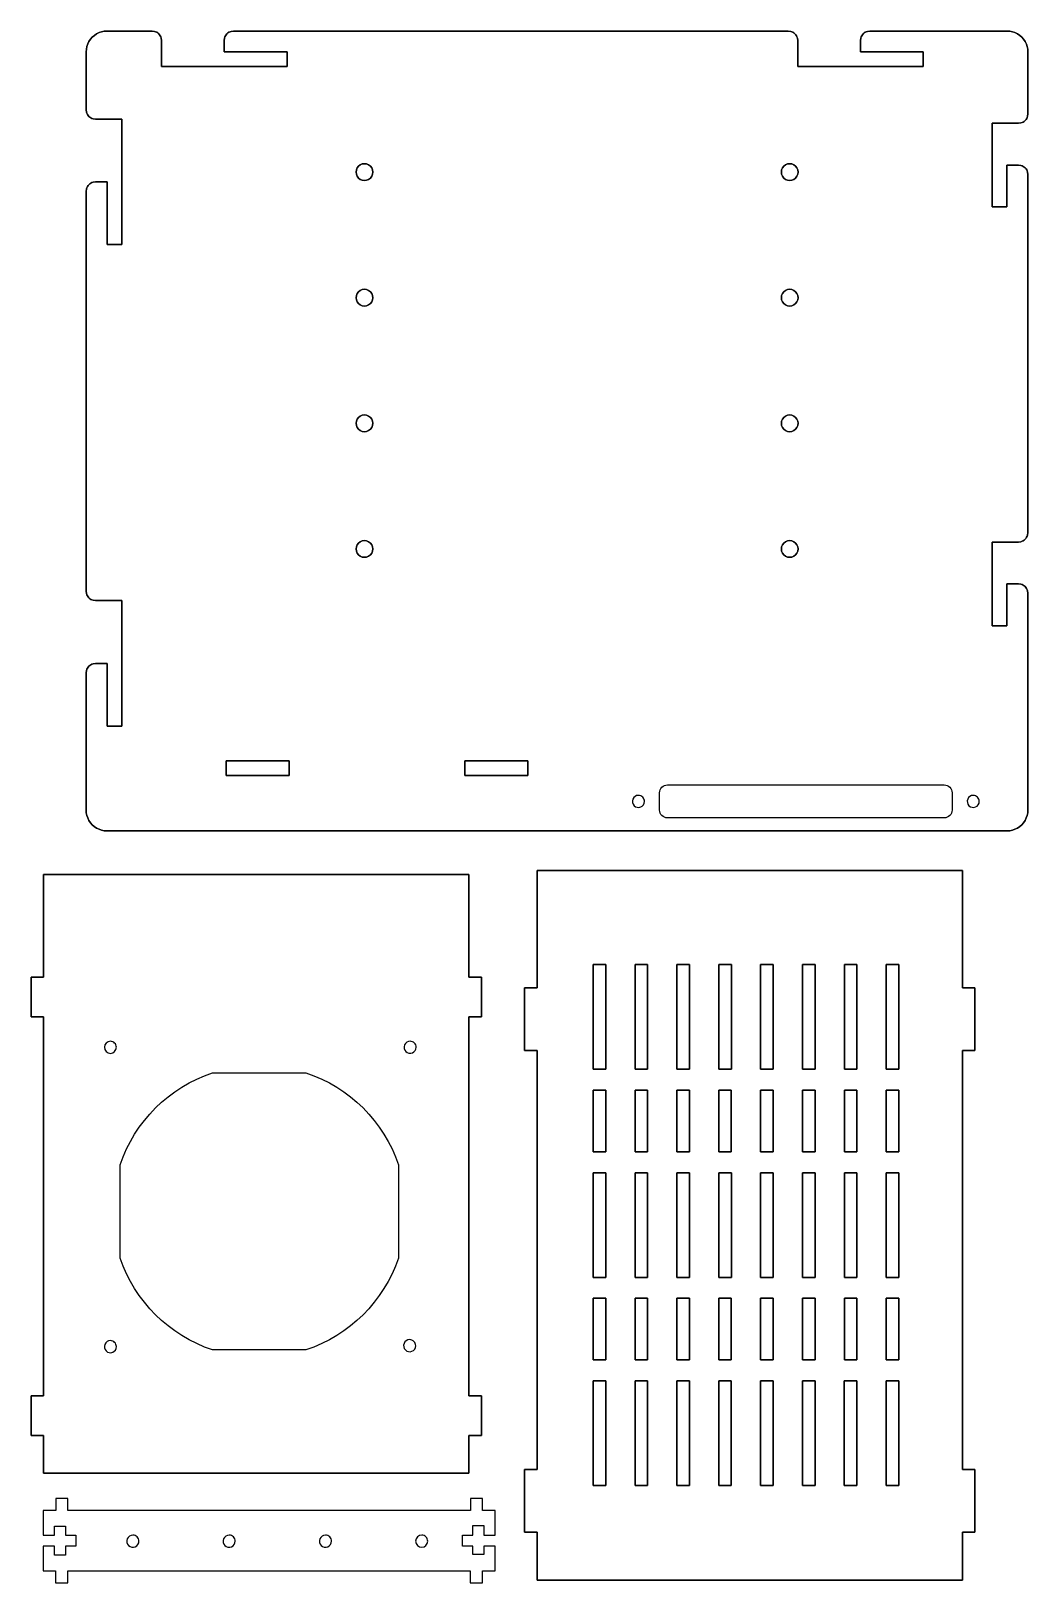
# Model space of a CAD drawing. Extents: x 8 to 771, y 8 to 378.
# Drawn here: x 7.9 to 246.1, y 7.6 to 378.2 of the extents above; entities that cross this region are included whole.
import ezdxf

# ---------------------------------------------------------------- set-up
doc = ezdxf.new("R2010")
doc.units = 0
doc.layers.get('0').update_dxf_attribs({"linetype": 'CONTINUOUS'})

msp = doc.modelspace()

# ---------------------------------------------------------------- linework, layer by layer
at = {"color": 5}
for points in [[(25.415955, 378.174168), (24.777374, 378.04717)], [(26.065613, 378.216756), (25.415955, 378.174168)], [(36.81604, 378.216756), (26.065613, 378.216756)], [(37.398407, 378.140081), (36.81604, 378.216756)], [(37.677124, 378.045477), (37.398407, 378.140081)], [(55.455139, 378.045477), (55.733826, 378.140081)], [(55.733826, 378.140081), (56.316162, 378.216756)], [(56.316162, 378.216756), (188.81644, 378.216756)], [(189.39841, 378.140081), (188.81601, 378.216756)], [(189.67709, 378.045477), (189.39841, 378.140081)], [(207.45499, 378.045477), (207.73367, 378.140081)], [(207.73367, 378.140081), (208.31601, 378.216756)], [(208.31601, 378.216756), (241.06578, 378.216756)], [(241.06578, 378.216756), (241.72139, 378.173772)], [(241.72139, 378.173772), (242.36572, 378.045583)], [(21.257629, 374.527967), (21.130524, 373.889449)], [(21.46698, 375.144452), (21.257629, 374.527967)], [(21.754974, 375.728328), (21.46698, 375.144452)], [(22.11673, 376.269633), (21.754974, 375.728328)], [(22.546051, 376.759073), (22.11673, 376.269633)], [(23.035553, 377.188317), (22.546051, 376.759073)], [(23.576935, 377.549995), (23.035553, 377.188317)], [(24.160828, 377.837913), (23.576935, 377.549995)], [(24.777374, 378.04717), (24.160828, 377.837913)], [(37.941101, 377.915303), (37.677124, 378.045477)], [(38.185852, 377.751791), (37.941101, 377.915303)], [(38.407135, 377.557745), (38.185852, 377.751791)], [(38.601196, 377.336463), (38.407135, 377.557745)], [(38.76474, 377.09176), (38.601196, 377.336463)], [(38.894928, 376.827798), (38.76474, 377.09176)], [(38.989502, 376.549097), (38.894928, 376.827798)], [(39.066162, 375.966762), (38.989502, 376.549097)], [(39.066162, 369.716766), (39.066162, 375.966762)], [(54.066193, 375.966762), (54.142883, 376.549097)], [(54.066193, 375.966762), (54.066193, 373.216766)], [(54.142883, 376.549097), (54.237488, 376.827798)], [(54.237488, 376.827798), (54.367645, 377.09176)], [(54.367645, 377.09176), (54.531128, 377.336463)], [(54.531128, 377.336463), (54.725189, 377.557745)], [(54.725189, 377.557745), (54.946472, 377.751791)], [(54.946472, 377.751791), (55.191162, 377.915303)], [(55.191162, 377.915303), (55.455139, 378.045477)], [(189.94101, 377.915303), (189.67709, 378.045477)], [(190.18576, 377.751791), (189.94101, 377.915303)], [(190.40701, 377.557745), (190.18576, 377.751791)], [(190.6011, 377.336463), (190.40701, 377.557745)], [(190.76463, 377.09176), (190.6011, 377.336463)], [(190.89474, 376.827798), (190.76463, 377.09176)], [(190.98935, 376.549097), (190.89474, 376.827798)], [(191.06601, 375.966762), (190.98935, 376.549097)], [(191.06601, 369.716766), (191.06601, 375.966762)], [(206.06601, 375.966762), (206.14273, 376.549097)], [(206.06601, 375.966762), (206.06601, 373.216766)], [(206.14273, 376.549097), (206.23734, 376.827798)], [(206.23734, 376.827798), (206.36746, 377.09176)], [(206.36746, 377.09176), (206.53098, 377.336463)], [(206.53098, 377.336463), (206.72507, 377.557745)], [(206.72507, 377.557745), (206.94632, 377.751791)], [(206.94632, 377.751791), (207.19101, 377.915303)], [(207.19101, 377.915303), (207.45499, 378.045477)], [(242.36572, 378.045583), (242.98784, 377.834388)], [(242.98784, 377.834388), (243.57712, 377.543767)], [(243.57712, 377.543767), (244.12337, 377.178735)], [(244.12337, 377.178735), (244.61725, 376.745492)], [(244.61725, 376.745492), (245.0504, 376.251506)], [(245.0504, 376.251506), (245.41539, 375.705181)], [(245.41539, 375.705181), (245.7059, 375.115903)], [(245.7059, 375.115903), (245.91708, 374.493742)], [(245.91708, 374.493742), (246.04518, 373.849334)], [(21.085205, 359.429443), (21.08786, 373.239807)], [(21.130524, 373.889449), (21.08786, 373.239807)], [(54.066193, 373.216766), (69.066101, 373.216766)], [(69.066101, 373.216766), (69.066101, 369.716766)], [(221.06601, 373.216766), (206.06601, 373.216766)], [(221.06601, 369.716766), (221.06601, 373.216766)], [(246.04518, 373.849334), (246.08809, 373.193726)], [(246.08809, 373.193726), (246.08797, 358.429443)], [(69.066101, 369.716766), (39.066162, 369.716766)], [(191.06601, 369.716766), (221.06601, 369.716766)], [(21.161774, 358.847122), (21.085205, 359.429443)], [(21.256348, 358.568436), (21.161774, 358.847122)], [(21.386475, 358.304474), (21.256348, 358.568436)], [(21.549957, 358.059738), (21.386475, 358.304474)], [(21.743988, 357.838486), (21.549957, 358.059738)], [(21.96524, 357.644409), (21.743988, 357.838486)], [(22.209961, 357.480896), (21.96524, 357.644409)], [(22.473877, 357.350723), (22.209961, 357.480896)], [(22.752594, 357.256119), (22.473877, 357.350723)], [(23.3349, 357.179443), (22.752594, 357.256119)], [(29.581898, 357.179443), (23.3349, 357.179443)], [(29.584583, 327.216747), (29.581898, 357.179443)], [(237.56587, 356.179443), (237.56587, 336.216747)], [(243.83769, 356.179443), (237.56587, 356.179443)], [(243.83797, 356.179443), (244.42029, 356.256104)], [(244.42029, 356.256104), (244.69897, 356.350708)], [(244.69897, 356.350708), (244.96294, 356.480896)], [(244.96294, 356.480896), (245.20763, 356.644394)], [(245.20763, 356.644394), (245.42892, 356.838455)], [(245.42892, 356.838455), (245.62296, 357.059723)], [(245.62296, 357.059723), (245.78647, 357.304443)], [(245.78647, 357.304443), (245.91672, 357.568405)], [(245.91672, 357.568405), (246.01131, 357.847092)], [(246.01131, 357.847092), (246.08797, 358.429443)], [(85.634392, 345.047089), (85.566216, 344.529449)], [(85.834183, 345.529449), (85.634392, 345.047089)], [(86.152016, 345.943649), (85.834183, 345.529449)], [(86.566216, 346.261505), (86.152016, 345.943649)], [(87.048584, 346.461288), (86.566216, 346.261505)], [(87.566208, 346.529449), (87.048584, 346.461288)], [(88.083847, 346.461288), (87.566208, 346.529449)], [(88.566216, 346.261505), (88.083847, 346.461288)], [(88.980423, 345.943649), (88.566216, 346.261505)], [(89.298271, 345.529449), (88.980423, 345.943649)], [(89.498039, 345.047089), (89.298271, 345.529449)], [(89.566216, 344.529449), (89.498039, 345.047089)], [(187.23465, 345.047089), (187.16653, 344.529449)], [(187.43449, 345.529449), (187.23465, 345.047089)], [(187.7523, 345.943649), (187.43449, 345.529449)], [(188.16653, 346.261505), (187.7523, 345.943649)], [(188.6489, 346.461288), (188.16653, 346.261505)], [(189.16653, 346.529449), (188.6489, 346.461288)], [(189.68417, 346.461288), (189.16653, 346.529449)], [(190.16653, 346.261505), (189.68417, 346.461288)], [(190.58073, 345.943649), (190.16653, 346.261505)], [(190.89859, 345.529449), (190.58073, 345.943649)], [(191.09837, 345.047089), (190.89859, 345.529449)], [(191.16653, 344.529449), (191.09837, 345.047089)], [(241.06578, 346.179443), (243.83565, 346.179443)], [(241.06578, 336.216747), (241.06578, 346.179443)], [(243.83565, 346.179443), (244.41797, 346.102768)], [(244.41797, 346.102768), (244.69659, 346.008163)], [(244.69659, 346.008163), (244.96056, 345.878006)], [(244.96056, 345.878006), (245.20525, 345.714478)], [(245.20525, 345.714478), (245.42648, 345.520416)], [(245.42648, 345.520416), (245.62051, 345.299133)], [(245.62051, 345.299133), (245.78403, 345.054428)], [(245.78403, 345.054428), (245.91422, 344.790451)], [(245.91422, 344.790451), (246.00874, 344.511765)], [(21.384155, 341.054398), (21.253937, 340.790447)], [(21.547699, 341.299088), (21.384155, 341.054398)], [(21.74176, 341.520355), (21.547699, 341.299088)], [(21.963074, 341.714371), (21.74176, 341.520355)], [(22.207825, 341.877853), (21.963074, 341.714371)], [(22.471802, 342.007996), (22.207825, 341.877853)], [(22.750519, 342.102554), (22.471802, 342.007996)], [(23.332886, 342.179138), (22.750519, 342.102554)], [(23.332886, 342.179138), (26.082977, 342.178833)], [(26.082977, 342.178833), (26.084991, 327.216747)], [(85.566216, 344.529449), (85.634392, 344.01181)], [(85.634392, 344.01181), (85.834183, 343.529449)], [(85.834183, 343.529449), (86.152016, 343.115234)], [(86.152016, 343.115234), (86.566216, 342.797394)], [(86.566216, 342.797394), (87.048584, 342.597595)], [(87.048584, 342.597595), (87.566208, 342.529449)], [(87.566208, 342.529449), (88.083847, 342.597595)], [(88.083847, 342.597595), (88.566216, 342.797394)], [(88.566216, 342.797394), (88.980423, 343.115234)], [(88.980423, 343.115234), (89.298271, 343.529449)], [(89.298271, 343.529449), (89.498039, 344.01181)], [(89.498039, 344.01181), (89.566216, 344.529449)], [(187.16653, 344.529449), (187.23465, 344.01181)], [(187.23465, 344.01181), (187.43449, 343.529449)], [(187.43449, 343.529449), (187.7523, 343.115234)], [(187.7523, 343.115234), (188.16653, 342.797394)], [(188.16653, 342.797394), (188.6489, 342.597595)], [(188.6489, 342.597595), (189.16653, 342.529449)], [(189.16653, 342.529449), (189.68417, 342.597595)], [(189.68417, 342.597595), (190.16653, 342.797394)], [(190.16653, 342.797394), (190.58073, 343.115234)], [(190.58073, 343.115234), (190.89859, 343.529449)], [(190.89859, 343.529449), (191.09837, 344.01181)], [(191.09837, 344.01181), (191.16653, 344.529449)], [(246.00874, 344.511765), (246.08534, 343.929443)], [(246.08534, 343.929443), (246.07484, 258.41589)], [(21.069611, 244.42917), (21.08255, 339.929424)], [(21.159302, 340.511776), (21.08255, 339.929424)], [(21.253937, 340.790447), (21.159302, 340.511776)], [(237.56587, 336.216747), (241.06578, 336.216747)], [(26.084991, 327.216747), (29.584991, 327.216747)], [(85.834183, 315.529434), (85.634392, 315.047073)], [(86.152016, 315.943649), (85.834183, 315.529434)], [(86.566216, 316.26149), (86.152016, 315.943649)], [(87.048584, 316.461288), (86.566216, 316.26149)], [(87.566208, 316.529434), (87.048584, 316.461288)], [(88.083847, 316.461288), (87.566208, 316.529434)], [(88.566216, 316.26149), (88.083847, 316.461288)], [(88.980423, 315.943649), (88.566216, 316.26149)], [(89.298271, 315.529434), (88.980423, 315.943649)], [(89.498039, 315.047073), (89.298271, 315.529434)], [(187.43449, 315.529434), (187.23465, 315.047073)], [(187.7523, 315.943649), (187.43449, 315.529434)], [(188.16653, 316.26149), (187.7523, 315.943649)], [(188.6489, 316.461288), (188.16653, 316.26149)], [(189.16653, 316.529434), (188.6489, 316.461288)], [(189.68417, 316.461288), (189.16653, 316.529434)], [(190.16653, 316.26149), (189.68417, 316.461288)], [(190.58073, 315.943649), (190.16653, 316.26149)], [(190.89859, 315.529434), (190.58073, 315.943649)], [(191.09837, 315.047073), (190.89859, 315.529434)], [(85.634392, 315.047073), (85.566216, 314.529434)], [(85.566216, 314.529434), (85.634392, 314.011795)], [(85.634392, 314.011795), (85.834183, 313.529434)], [(85.834183, 313.529434), (86.152016, 313.115219)], [(86.152016, 313.115219), (86.566216, 312.797409)], [(86.566216, 312.797409), (87.048584, 312.59758)], [(87.048584, 312.59758), (87.566208, 312.529434)], [(87.566208, 312.529434), (88.083847, 312.59758)], [(88.083847, 312.59758), (88.566216, 312.797409)], [(88.566216, 312.797409), (88.980423, 313.115219)], [(88.980423, 313.115219), (89.298271, 313.529434)], [(89.298271, 313.529434), (89.498039, 314.011795)], [(89.566216, 314.529434), (89.498039, 315.047073)], [(89.498039, 314.011795), (89.566216, 314.529434)], [(187.23465, 315.047073), (187.16653, 314.529434)], [(187.16653, 314.529434), (187.23465, 314.011795)], [(187.23465, 314.011795), (187.43449, 313.529434)], [(187.43449, 313.529434), (187.7523, 313.115219)], [(187.7523, 313.115219), (188.16653, 312.797409)], [(188.16653, 312.797409), (188.6489, 312.59758)], [(188.6489, 312.59758), (189.16653, 312.529434)], [(189.16653, 312.529434), (189.68417, 312.59758)], [(189.68417, 312.59758), (190.16653, 312.797409)], [(190.16653, 312.797409), (190.58073, 313.115219)], [(190.58073, 313.115219), (190.89859, 313.529434)], [(190.89859, 313.529434), (191.09837, 314.011795)], [(191.16653, 314.529434), (191.09837, 315.047073)], [(191.09837, 314.011795), (191.16653, 314.529434)], [(85.834183, 285.529404), (85.634392, 285.047043)], [(86.152016, 285.943665), (85.834183, 285.529404)], [(86.566216, 286.261459), (86.152016, 285.943665)], [(87.048584, 286.461304), (86.566216, 286.261459)], [(87.566208, 286.529404), (87.048584, 286.461304)], [(88.083847, 286.461304), (87.566208, 286.529404)], [(88.566216, 286.261459), (88.083847, 286.461304)], [(88.980423, 285.943665), (88.566216, 286.261459)], [(89.298271, 285.529404), (88.980423, 285.943665)], [(89.498039, 285.047043), (89.298271, 285.529404)], [(187.43449, 285.529404), (187.23465, 285.047043)], [(187.7523, 285.943665), (187.43449, 285.529404)], [(188.16653, 286.261459), (187.7523, 285.943665)], [(188.6489, 286.461304), (188.16653, 286.261459)], [(189.16653, 286.529404), (188.6489, 286.461304)], [(189.68417, 286.461304), (189.16653, 286.529404)], [(190.16653, 286.261459), (189.68417, 286.461304)], [(190.58073, 285.943665), (190.16653, 286.261459)], [(190.89859, 285.529404), (190.58073, 285.943665)], [(191.09837, 285.047043), (190.89859, 285.529404)], [(85.634392, 285.047043), (85.566216, 284.529404)], [(85.566216, 284.529404), (85.634392, 284.011795)], [(85.634392, 284.011795), (85.834183, 283.5294)], [(85.834183, 283.5294), (86.152016, 283.11522)], [(86.152016, 283.11522), (86.566216, 282.79738)], [(86.566216, 282.79738), (87.048584, 282.5976)], [(87.048584, 282.5976), (87.566208, 282.5294)], [(87.566208, 282.5294), (88.083847, 282.5976)], [(88.083847, 282.5976), (88.566216, 282.79738)], [(88.566216, 282.79738), (88.980423, 283.11522)], [(88.980423, 283.11522), (89.298271, 283.5294)], [(89.298271, 283.5294), (89.498039, 284.011795)], [(89.566216, 284.529404), (89.498039, 285.047043)], [(89.498039, 284.011795), (89.566216, 284.529404)], [(187.23465, 285.047043), (187.16653, 284.529404)], [(187.16653, 284.529404), (187.23465, 284.011795)], [(187.23465, 284.011795), (187.43449, 283.5294)], [(187.43449, 283.5294), (187.7523, 283.11522)], [(187.7523, 283.11522), (188.16653, 282.79738)], [(188.16653, 282.79738), (188.6489, 282.5976)], [(188.6489, 282.5976), (189.16653, 282.5294)], [(189.16653, 282.5294), (189.68417, 282.5976)], [(189.68417, 282.5976), (190.16653, 282.79738)], [(190.16653, 282.79738), (190.58073, 283.11522)], [(190.58073, 283.11522), (190.89859, 283.5294)], [(190.89859, 283.5294), (191.09837, 284.011795)], [(191.16653, 284.529404), (191.09837, 285.047043)], [(191.09837, 284.011795), (191.16653, 284.529404)], [(86.152016, 255.94341), (85.834183, 255.52914)], [(86.566216, 256.26125), (86.152016, 255.94341)], [(87.048584, 256.46103), (86.566216, 256.26125)], [(87.566208, 256.52914), (87.048584, 256.46103)], [(88.083847, 256.46103), (87.566208, 256.52914)], [(88.566216, 256.26125), (88.083847, 256.46103)], [(88.980423, 255.94341), (88.566216, 256.26125)], [(89.298271, 255.52914), (88.980423, 255.94341)], [(187.7523, 255.94341), (187.43449, 255.52914)], [(188.16653, 256.26125), (187.7523, 255.94341)], [(188.6489, 256.46103), (188.16653, 256.26125)], [(189.16653, 256.52914), (188.6489, 256.46103)], [(189.68417, 256.46103), (189.16653, 256.52914)], [(190.16653, 256.26125), (189.68417, 256.46103)], [(190.58073, 255.94341), (190.16653, 256.26125)], [(190.89859, 255.52914), (190.58073, 255.94341)], [(237.56615, 236.17917), (237.56615, 256.17917)], [(237.56615, 256.17917), (243.83797, 256.17917)], [(243.83797, 256.17917), (244.41687, 256.2554)], [(244.41687, 256.2554), (244.69391, 256.34943)], [(244.69391, 256.34943), (244.95634, 256.47885)], [(244.95634, 256.47885), (245.19963, 256.64139)], [(245.19963, 256.64139), (245.41959, 256.83429)], [(245.41959, 256.83429), (245.61252, 257.05428)], [(245.61252, 257.05428), (245.77505, 257.29755)], [(245.77505, 257.29755), (245.90451, 257.55994)], [(245.90451, 257.55994), (245.99855, 257.83701)], [(245.99855, 257.83701), (246.07484, 258.41589)], [(85.634392, 255.04678), (85.566216, 254.52914)], [(85.566216, 254.52914), (85.634392, 254.01154)], [(85.834183, 255.52914), (85.634392, 255.04678)], [(85.634392, 254.01154), (85.834183, 253.52914)], [(85.834183, 253.52914), (86.152016, 253.11496)], [(86.152016, 253.11496), (86.566216, 252.79712)], [(86.566216, 252.79712), (87.048584, 252.59732)], [(87.048584, 252.59732), (87.566208, 252.52914)], [(87.566208, 252.52914), (88.083847, 252.59732)], [(88.083847, 252.59732), (88.566216, 252.79712)], [(88.566216, 252.79712), (88.980423, 253.11496)], [(88.980423, 253.11496), (89.298271, 253.52914)], [(89.498039, 255.04678), (89.298271, 255.52914)], [(89.298271, 253.52914), (89.498039, 254.01154)], [(89.566216, 254.52914), (89.498039, 255.04678)], [(89.498039, 254.01154), (89.566216, 254.52914)], [(187.23465, 255.04678), (187.16653, 254.52914)], [(187.16653, 254.52914), (187.23465, 254.01154)], [(187.43449, 255.52914), (187.23465, 255.04678)], [(187.23465, 254.01154), (187.43449, 253.52914)], [(187.43449, 253.52914), (187.7523, 253.11496)], [(187.7523, 253.11496), (188.16653, 252.79712)], [(188.16653, 252.79712), (188.6489, 252.59732)], [(188.6489, 252.59732), (189.16653, 252.52914)], [(189.16653, 252.52914), (189.68417, 252.59732)], [(189.68417, 252.59732), (190.16653, 252.79712)], [(190.16653, 252.79712), (190.58073, 253.11496)], [(190.58073, 253.11496), (190.89859, 253.52914)], [(191.09837, 255.04678), (190.89859, 255.52914)], [(190.89859, 253.52914), (191.09837, 254.01154)], [(191.16653, 254.52914), (191.09837, 255.04678)], [(191.09837, 254.01154), (191.16653, 254.52914)], [(241.06578, 246.17917), (243.82297, 246.17917)], [(241.06578, 236.17917), (241.06578, 246.17917)], [(243.82297, 246.17917), (244.40521, 246.10251)], [(244.40521, 246.10251), (244.6839, 246.00787)], [(244.6839, 246.00787), (244.94786, 245.87772)], [(244.94786, 245.87772), (245.19255, 245.7142)], [(245.19255, 245.7142), (245.4138, 245.52013)], [(245.4138, 245.52013), (245.60782, 245.29886)], [(245.60782, 245.29886), (245.77127, 245.05414)], [(245.77127, 245.05414), (245.90152, 244.79018)], [(245.90152, 244.79018), (245.99605, 244.51151)], [(21.146179, 243.84682), (21.069611, 244.42917)], [(21.240753, 243.56815), (21.146179, 243.84682)], [(21.370911, 243.30417), (21.240753, 243.56815)], [(21.534393, 243.05948), (21.370911, 243.30417)], [(21.728424, 242.8382), (21.534393, 243.05948)], [(21.949677, 242.64413), (21.728424, 242.8382)], [(22.194366, 242.48061), (21.949677, 242.64413)], [(22.458313, 242.35043), (22.194366, 242.48061)], [(22.736969, 242.25583), (22.458313, 242.35043)], [(23.319336, 242.17917), (22.736969, 242.25583)], [(29.569336, 242.17917), (23.319336, 242.17917)], [(29.569336, 212.17915), (29.569336, 242.17917)], [(245.99605, 244.51151), (246.07265, 243.92917)], [(246.07216, 243.92917), (246.06776, 192.17915)], [(237.56587, 236.17917), (241.06578, 236.17917)], [(21.532074, 226.29889), (21.36853, 226.05417)], [(21.726166, 226.52016), (21.532074, 226.29889)], [(21.947449, 226.7142), (21.726166, 226.52016)], [(22.1922, 226.87772), (21.947449, 226.7142)], [(22.456177, 227.0079), (22.1922, 226.87772)], [(22.734894, 227.10251), (22.456177, 227.0079)], [(23.317291, 227.17917), (22.734894, 227.10251)], [(26.067383, 227.17917), (26.069427, 212.17915), (26.067383, 227.17917), (23.317291, 227.17917)], [(21.066711, 192.17915), (21.066925, 224.92917)], [(21.143707, 225.51154), (21.066956, 224.92917)], [(21.238342, 225.79021), (21.143707, 225.51154)], [(21.36853, 226.05417), (21.238342, 225.79021)], [(26.069427, 212.17915), (29.569427, 212.17915)], [(54.566162, 203.92961), (54.566162, 200.42961)], [(69.566101, 203.92961), (54.566162, 203.92961)], [(69.566101, 203.92961), (69.566101, 200.42961)], [(111.56575, 203.92961), (126.56596, 203.92961), (111.56575, 203.92961), (111.56575, 200.42961)], [(126.56596, 203.92961), (126.56596, 200.42961)], [(69.566101, 200.42961), (54.566162, 200.42961)], [(126.56596, 200.42961), (111.56575, 200.42961)], [(159.95864, 198.17833)], [(153.01797, 195.672197)], [(233.01797, 195.672197)], [(21.066681, 192.17964), (21.109436, 191.52699)], [(21.109436, 191.52699), (21.237, 190.88554)], [(21.237, 190.88554), (21.447235, 190.26622)], [(21.447235, 190.26622), (21.736481, 189.67964)], [(21.736481, 189.67964), (22.099823, 189.13585)], [(22.099823, 189.13585), (22.531067, 188.64412)], [(244.6026, 188.64406), (245.03386, 189.13579)], [(245.03386, 189.13579), (245.39726, 189.67958)], [(245.39726, 189.67958), (245.68661, 190.26616)], [(245.68661, 190.26616), (245.89694, 190.88551)], [(245.89694, 190.88551), (246.02461, 191.52696)], [(246.02461, 191.52696), (246.06746, 192.17964)], [(22.531067, 188.64412), (23.022766, 188.21288)], [(23.022766, 188.21288), (23.566589, 187.8495)], [(23.566589, 187.8495), (24.153137, 187.56023)], [(24.153137, 187.56023), (24.772491, 187.34999)], [(24.772491, 187.34999), (25.414001, 187.2224)], [(25.414001, 187.2224), (26.06665, 187.17964)], [(241.06743, 187.17891), (26.06662, 187.17891)], [(241.06694, 187.17964), (241.71956, 187.2224)], [(241.71956, 187.2224), (242.36108, 187.34999)], [(242.36108, 187.34999), (242.98039, 187.56023)], [(242.98039, 187.56023), (243.56699, 187.84947)], [(243.56699, 187.84947), (244.11086, 188.21284)], [(244.11086, 188.21284), (244.6026, 188.64406)], [(10.90803, 176.7858), (10.90803, 152.24919)], [(112.50816, 176.7858), (10.90803, 176.7858)], [(112.50816, 152.24919), (112.50816, 176.7858), (112.50816, 152.24919), (115.50816, 152.24919)], [(128.82713, 149.74124), (125.82713, 149.74124), (128.82713, 149.74124), (128.82713, 177.70331)], [(128.82686, 177.70331), (230.42644, 177.70331)], [(230.42671, 177.70331), (230.42671, 149.74124)], [(7.908044, 152.24919), (7.908044, 142.78679)], [(10.90803, 152.24919), (7.908044, 152.24919)], [(115.50816, 152.24919), (115.50816, 142.78679)], [(142.22029, 130.24309), (142.22029, 155.24306)], [(142.22029, 155.24306), (145.22029, 155.24306)], [(145.22029, 155.24306), (145.22029, 130.24309)], [(152.22029, 130.24309), (152.22029, 155.24306)], [(152.22029, 155.24306), (155.22029, 155.24306)], [(155.22029, 155.24306), (155.22029, 130.24309)], [(162.22029, 130.24309), (162.22029, 155.24306)], [(162.22029, 155.24306), (165.22029, 155.24306)], [(165.22029, 155.24306), (165.22029, 130.24309)], [(172.22029, 130.24309), (172.22029, 155.24306)], [(172.22029, 155.24306), (175.22029, 155.24306)], [(175.22029, 155.24306), (175.22029, 130.24309)], [(182.22019, 130.24309), (182.22019, 155.24306)], [(182.22019, 155.24306), (185.22019, 155.24306)], [(185.22019, 155.24306), (185.22019, 130.24309)], [(192.21989, 130.24309), (192.21989, 155.24306)], [(192.21989, 155.24306), (195.21989, 155.24306)], [(195.21989, 155.24306), (195.21989, 130.24309)], [(202.21989, 130.24309), (202.21989, 155.24306)], [(202.21989, 155.24306), (205.21989, 155.24306)], [(205.21989, 155.24306), (205.21989, 130.24309)], [(212.21959, 130.24309), (212.21959, 155.24306)], [(212.21959, 155.24306), (215.21959, 155.24306)], [(215.21959, 155.24306), (215.21959, 130.24309)], [(125.82713, 149.74124), (125.82713, 134.74167)], [(230.42671, 149.74124), (233.42671, 149.74124)], [(233.42671, 149.74124), (233.42671, 134.74167)], [(7.908044, 142.78679), (10.90803, 142.78679)], [(10.90803, 142.78679), (10.90803, 52.25)], [(112.50816, 52.25006), (112.50816, 142.78679)], [(115.50816, 142.78679), (112.50816, 142.78679)], [(26.865396, 136.945527)], [(98.478188, 136.945527)], [(128.82713, 34.70453), (125.82713, 34.70453), (128.82713, 34.70453), (128.82713, 134.74167)], [(125.82713, 134.74167), (128.82713, 134.74167)], [(233.42671, 134.74167), (230.42671, 134.74167)], [(230.42671, 134.74167), (230.42671, 34.70453)], [(145.22029, 130.24309), (142.22029, 130.24309)], [(155.22029, 130.24309), (152.22029, 130.24309)], [(165.22029, 130.24309), (162.22029, 130.24309)], [(175.22029, 130.24309), (172.22029, 130.24309)], [(185.22019, 130.24309), (182.22019, 130.24309)], [(195.21989, 130.24309), (192.21989, 130.24309)], [(205.21989, 130.24309), (202.21989, 130.24309)], [(215.21959, 130.24309), (212.21959, 130.24309)], [(142.203199, 110.555025), (142.203199, 125.242933)], [(142.203199, 125.242933), (145.204159, 125.242933)], [(145.204159, 125.242933), (145.204159, 110.555025)], [(152.206199, 110.555025), (152.206199, 125.242933)], [(152.206199, 125.242933), (155.207159, 125.242933)], [(155.207159, 125.242933), (155.207159, 110.555025)], [(162.209199, 110.555025), (162.209199, 125.242933)], [(162.209199, 125.242933), (165.210159, 125.242933)], [(165.210159, 125.242933), (165.210159, 110.555025)], [(172.212199, 110.555025), (172.212199, 125.242933)], [(172.212199, 125.242933), (175.213159, 125.242933)], [(175.213159, 125.242933), (175.213159, 110.555025)], [(182.216099, 110.555025), (182.216099, 125.242933)], [(182.216099, 125.242933), (185.217059, 125.242933)], [(185.217059, 125.242933), (185.217059, 110.555025)], [(192.218999, 110.555025), (192.218999, 125.242933)], [(192.218999, 125.242933), (195.219959, 125.242933)], [(195.219959, 125.242933), (195.219959, 110.555025)], [(202.222199, 110.555025), (202.222199, 125.242933)], [(202.222199, 125.242933), (205.223159, 125.242933)], [(205.223159, 125.242933), (205.223159, 110.555025)], [(212.225099, 110.555025), (212.225099, 125.242933)], [(212.225099, 125.242933), (215.226059, 125.242933)], [(215.226059, 125.242933), (215.226059, 110.555025)], [(145.204159, 110.555025), (142.203199, 110.555025)], [(155.207159, 110.555025), (152.206199, 110.555025)], [(165.210159, 110.555025), (162.209199, 110.555025)], [(175.213159, 110.555025), (172.212199, 110.555025)], [(185.217059, 110.555025), (182.216099, 110.555025)], [(195.219959, 110.555025), (192.218999, 110.555025)], [(205.223159, 110.555025), (202.222199, 110.555025)], [(215.226059, 110.555025), (212.225099, 110.555025)], [(142.21929, 80.55499), (142.21929, 105.55496)], [(142.21929, 105.55496), (145.21929, 105.55496)], [(145.21929, 105.55496), (145.21929, 80.55499)], [(152.21929, 80.55499), (152.21929, 105.55496)], [(152.21929, 105.55496), (155.21929, 105.55496)], [(155.21929, 105.55496), (155.21929, 80.55499)], [(162.21929, 80.55499), (162.21929, 105.55496)], [(162.21929, 105.55496), (165.21929, 105.55496)], [(165.21929, 105.55496), (165.21929, 80.55499)], [(172.21929, 80.55499), (172.21929, 105.55496)], [(172.21929, 105.55496), (175.21929, 105.55496)], [(175.21929, 105.55496), (175.21929, 80.55499)], [(182.21919, 80.55499), (182.21919, 105.55496)], [(182.21919, 105.55496), (185.21919, 105.55496)], [(185.21919, 105.55496), (185.21919, 80.55499)], [(192.21889, 80.55499), (192.21889, 105.55496)], [(192.21889, 105.55496), (195.21889, 105.55496)], [(195.21889, 105.55496), (195.21889, 80.55499)], [(202.21889, 80.55499), (202.21889, 105.55496)], [(202.21889, 105.55496), (205.21889, 105.55496)], [(205.21889, 105.55496), (205.21889, 80.55499)], [(212.21859, 80.55499), (212.21859, 105.55496)], [(212.21859, 105.55496), (215.21859, 105.55496)], [(215.21859, 105.55496), (215.21859, 80.55499)], [(145.21929, 80.55499), (142.21929, 80.55499)], [(155.21929, 80.55499), (152.21929, 80.55499)], [(165.21929, 80.55499), (162.21929, 80.55499)], [(175.21929, 80.55499), (172.21929, 80.55499)], [(185.21919, 80.55499), (182.21919, 80.55499)], [(195.21889, 80.55499), (192.21889, 80.55499)], [(205.21889, 80.55499), (202.21889, 80.55499)], [(215.21859, 80.55499), (212.21859, 80.55499)], [(142.206199, 60.867025), (142.206199, 75.554933)], [(142.206199, 75.554933), (145.207159, 75.554933)], [(145.207159, 75.554933), (145.207159, 60.867025)], [(152.208199, 60.867025), (152.208199, 75.554933)], [(152.208199, 75.554933), (155.209159, 75.554933)], [(155.209159, 75.554933), (155.209159, 60.867025)], [(162.212199, 60.867025), (162.212199, 75.554933)], [(162.212199, 75.554933), (165.213159, 75.554933)], [(165.213159, 75.554933), (165.213159, 60.867025)], [(172.215199, 60.867025), (172.215199, 75.554933)], [(172.215199, 75.554933), (175.216159, 75.554933)], [(175.216159, 75.554933), (175.216159, 60.867025)], [(182.218299, 60.867025), (182.218299, 75.554933)], [(182.218299, 75.554933), (185.219259, 75.554933)], [(185.219259, 75.554933), (185.219259, 60.867025)], [(192.221199, 60.867025), (192.221199, 75.554933)], [(192.221199, 75.554933), (195.222159, 75.554933)], [(195.222159, 75.554933), (195.222159, 60.867025)], [(202.224399, 60.867025), (202.224399, 75.554933)], [(202.224399, 75.554933), (205.225359, 75.554933)], [(205.225359, 75.554933), (205.225359, 60.867025)], [(212.227299, 60.867025), (212.227299, 75.554933)], [(212.227299, 75.554933), (215.228259, 75.554933)], [(215.228259, 75.554933), (215.228259, 60.867025)], [(26.865396, 65.445827)], [(98.365425, 65.676447)], [(145.207159, 60.867025), (142.206199, 60.867025)], [(155.209159, 60.867025), (152.208199, 60.867025)], [(165.213159, 60.867025), (162.212199, 60.867025)], [(175.216159, 60.867025), (172.215199, 60.867025)], [(185.219259, 60.867025), (182.218299, 60.867025)], [(195.222159, 60.867025), (192.221199, 60.867025)], [(205.225359, 60.867025), (202.224399, 60.867025)], [(215.228259, 60.867025), (212.227299, 60.867025)], [(142.21529, 30.86709), (142.21529, 55.86706)], [(142.21529, 55.86706), (145.21529, 55.86706)], [(145.21529, 55.86706), (145.21529, 30.86709)], [(152.21529, 30.86709), (152.21529, 55.86706)], [(152.21529, 55.86706), (155.21529, 55.86706)], [(155.21529, 55.86706), (155.21529, 30.86709)], [(162.21529, 30.86709), (162.21529, 55.86706)], [(162.21529, 55.86706), (165.21529, 55.86706)], [(165.21529, 55.86706), (165.21529, 30.86709)], [(172.21429, 30.86709), (172.21429, 55.86706)], [(172.21429, 55.86706), (175.21429, 55.86706)], [(175.21429, 55.86706), (175.21429, 30.86709)], [(182.21499, 30.86709), (182.21499, 55.86706)], [(182.21499, 55.86706), (185.21499, 55.86706)], [(185.21499, 55.86706), (185.21499, 30.86709)], [(192.21469, 30.86709), (192.21469, 55.86706)], [(192.21469, 55.86706), (195.21469, 55.86706)], [(195.21469, 55.86706), (195.21469, 30.86709)], [(202.21469, 30.86709), (202.21469, 55.86706)], [(202.21469, 55.86706), (205.21469, 55.86706)], [(205.21469, 55.86706), (205.21469, 30.86709)], [(212.21439, 30.86709), (212.21439, 55.86706)], [(212.21439, 55.86706), (215.21439, 55.86706)], [(215.21439, 55.86706), (215.21439, 30.86709)], [(7.908044, 52.25), (7.908044, 42.75)], [(10.90803, 52.25), (7.908044, 52.25)], [(112.50816, 52.25), (115.50816, 52.25)], [(115.50816, 42.75), (115.50816, 52.25)], [(7.908044, 42.75), (10.90803, 42.75)], [(10.90803, 42.75), (10.90803, 33.78732)], [(112.50816, 42.75), (112.50816, 33.78732), (112.50816, 42.75), (115.50816, 42.75)], [(112.50816, 33.78732), (10.90803, 33.78732)], [(125.82713, 34.70453), (125.82713, 19.70453)], [(230.42671, 34.70453), (233.42671, 34.70453)], [(233.42671, 34.70453), (233.42671, 19.70453)], [(145.21529, 30.86709), (142.21529, 30.86709)], [(155.21529, 30.86709), (152.21529, 30.86709)], [(165.21529, 30.86709), (162.21529, 30.86709)], [(175.21429, 30.86709), (172.21429, 30.86709)], [(185.21499, 30.86709), (182.21499, 30.86709)], [(195.21469, 30.86709), (192.21469, 30.86709)], [(205.21469, 30.86709), (202.21469, 30.86709)], [(215.21439, 30.86709), (212.21439, 30.86709)], [(13.796083, 27.71523), (13.796083, 24.83635), (10.796263, 24.83635), (10.796263, 18.95506), (13.505143, 18.95506), (13.505143, 20.20252), (13.502143, 20.20252), (13.502143, 21.10168), (16.137623, 21.10168), (16.137623, 20.20252), (16.137623, 18.95506), (18.624283, 18.95506), (18.624283, 16.34902), (16.137623, 16.34902), (16.137623, 15.06949), (16.137623, 14.17033), (13.502143, 14.17033), (13.502143, 15.06949), (13.505143, 15.06949), (13.505143, 16.34902), (10.796263, 16.34902), (10.796263, 10.43672), (13.786793, 10.43672), (13.786793, 7.5666), (16.716313, 7.5666), (16.716313, 10.43672), (112.83189, 10.43672), (112.83189, 7.5666), (115.76144, 7.5666), (115.76144, 10.43672), (118.79227, 10.43672), (118.79227, 16.34902), (116.08389, 16.34902), (116.08389, 15.26793), (116.08389, 14.36877), (113.4484, 14.36877), (113.4484, 15.26793), (113.4514, 15.26793), (113.4514, 16.34902), (110.96471, 16.34902), (110.96471, 18.95506), (113.4514, 18.95506), (113.4514, 20.40095), (113.4484, 20.40095), (113.4484, 21.30011), (116.08389, 21.30011), (116.08389, 20.40095), (116.08389, 18.95506), (118.79227, 18.95506), (118.79227, 24.83635), (115.79245, 24.83635), (115.79245, 27.71523), (112.8629, 27.71523), (112.8629, 24.83635), (16.725623, 24.83635), (16.725623, 27.71523)], [(32.246277, 18.984933)], [(55.246246, 18.984933)], [(78.246246, 18.984933)], [(101.24625, 18.984933)], [(125.82713, 19.70453), (128.82713, 19.70453)], [(128.82713, 8.20453), (128.82713, 19.70453)], [(233.42671, 19.70453), (230.42671, 19.70453)], [(230.42671, 19.70453), (230.42671, 8.20453)], [(230.42671, 8.20453), (128.82713, 8.20453)]]:
    msp.add_lwpolyline(points, close=True, dxfattribs=at)
for points in [[(159.95864, 198.17833), (226.07738, 198.17833)], [(158.06888, 192.17001), (158.06888, 196.28857)], [(227.96715, 196.28857), (227.96715, 192.17001)], [(226.07738, 190.28024), (159.95864, 190.28024)], [(51.292342, 129.41722), (73.582999, 129.41722)], [(29.188578, 85.17143), (29.188582, 107.45127)], [(95.68675, 107.45126), (95.686746, 85.17141)], [(73.582987, 63.20546), (51.292329, 63.20546)]]:
    msp.add_lwpolyline(points, dxfattribs=at)
for points in [[(158.06888, 196.28857), (158.068882, 197.332255), (158.914955, 198.178328), (159.95864, 198.17833)], [(226.07738, 198.17833), (226.578577, 198.178332), (227.059247, 197.979233), (227.413647, 197.624835)], [(227.413647, 197.624835), (227.768048, 197.270436), (227.967149, 196.789767), (227.96715, 196.28857)], [(151.684538, 194.781226), (151.461143, 194.241903), (151.584625, 193.621115), (151.997405, 193.208335)], [(153.01797, 195.672197), (152.434211, 195.672197), (151.907932, 195.320549), (151.684538, 194.781226)], [(151.997405, 193.208335), (152.410185, 192.795555), (153.030973, 192.672073), (153.570296, 192.895468)], [(154.038535, 195.249465), (153.767864, 195.520136), (153.400756, 195.672197), (153.01797, 195.672197)], [(153.570296, 192.895468), (154.109619, 193.118863), (154.461267, 193.645141), (154.461267, 194.2289)], [(154.461267, 194.2289), (154.461267, 194.611686), (154.309206, 194.978794), (154.038535, 195.249465)], [(231.684538, 194.781226), (231.461143, 194.241903), (231.584625, 193.621115), (231.997405, 193.208335)], [(233.01797, 195.672197), (232.434211, 195.672197), (231.907932, 195.320549), (231.684538, 194.781226)], [(231.997405, 193.208335), (232.410185, 192.795555), (233.030973, 192.672073), (233.570296, 192.895468)], [(234.038535, 195.249465), (233.767864, 195.520136), (233.400756, 195.672197), (233.01797, 195.672197)], [(233.570296, 192.895468), (234.109619, 193.118863), (234.461267, 193.645141), (234.461267, 194.2289)], [(234.461267, 194.2289), (234.461267, 194.611686), (234.309206, 194.978794), (234.038535, 195.249465)], [(158.622375, 190.833743), (158.267977, 191.188143), (158.068878, 191.668813), (158.06888, 192.17001)], [(159.95864, 190.28024), (159.457443, 190.280241), (158.976774, 190.479342), (158.622375, 190.833743)], [(227.413651, 190.833739), (227.05925, 190.479338), (226.578579, 190.280238), (226.07738, 190.28024)], [(227.96715, 192.17001), (227.967152, 191.668811), (227.768052, 191.18814), (227.413651, 190.833739)], [(26.865396, 136.945527), (26.068285, 136.945527), (25.422099, 136.299341), (25.422099, 135.50223)], [(25.422099, 135.50223), (25.422099, 134.705119), (26.068285, 134.058933), (26.865396, 134.058933)], [(27.885961, 136.522795), (27.61529, 136.793466), (27.248182, 136.945527), (26.865396, 136.945527)], [(26.865396, 134.058933), (27.662507, 134.058933), (28.308693, 134.705119), (28.308693, 135.50223)], [(28.308693, 135.50223), (28.308693, 135.885016), (28.156632, 136.252124), (27.885961, 136.522795)], [(97.144756, 136.054556), (96.921361, 135.515233), (97.044843, 134.894445), (97.457623, 134.481665)], [(98.478188, 136.945527), (97.894429, 136.945527), (97.36815, 136.593879), (97.144756, 136.054556)], [(97.457623, 134.481665), (97.870403, 134.068885), (98.491191, 133.945403), (99.030514, 134.168798)], [(99.498753, 136.522795), (99.228082, 136.793466), (98.860974, 136.945527), (98.478188, 136.945527)], [(99.030514, 134.168798), (99.569837, 134.392193), (99.921485, 134.918471), (99.921485, 135.50223)], [(99.921485, 135.50223), (99.921485, 135.885016), (99.769424, 136.252124), (99.498753, 136.522795)], [(29.188582, 107.45127), (32.682546, 117.78393), (40.903206, 125.95457), (51.292342, 129.41722)], [(73.582999, 129.41722), (83.972133, 125.95456), (92.19279, 117.78392), (95.68675, 107.45126)], [(51.292329, 63.20546), (40.903195, 66.66812), (32.682538, 74.83876), (29.188578, 85.17143)], [(95.686746, 85.17141), (92.192782, 74.83875), (83.972122, 66.66811), (73.582987, 63.20546)], [(25.531964, 64.554856), (25.308569, 64.015533), (25.432051, 63.394745), (25.844831, 62.981965)], [(26.865396, 65.445827), (26.281637, 65.445827), (25.755358, 65.094179), (25.531964, 64.554856)], [(27.885961, 65.023095), (27.61529, 65.293766), (27.248182, 65.445827), (26.865396, 65.445827)], [(27.417722, 62.669098), (27.957045, 62.892493), (28.308693, 63.418771), (28.308693, 64.00253)], [(28.308693, 64.00253), (28.308693, 64.385316), (28.156632, 64.752424), (27.885961, 65.023095)], [(97.031993, 64.785476), (96.808598, 64.246153), (96.93208, 63.625365), (97.34486, 63.212585)], [(98.365425, 65.676447), (97.781666, 65.676447), (97.255387, 65.324799), (97.031993, 64.785476)], [(97.34486, 63.212585), (97.75764, 62.799805), (98.378428, 62.676323), (98.917751, 62.899718)], [(99.38599, 65.253715), (99.115319, 65.524386), (98.748211, 65.676447), (98.365425, 65.676447)], [(98.917751, 62.899718), (99.457074, 63.123113), (99.808722, 63.649391), (99.808722, 64.23315)], [(99.808722, 64.23315), (99.808722, 64.615936), (99.656661, 64.983044), (99.38599, 65.253715)], [(25.844831, 62.981965), (26.257611, 62.569185), (26.878399, 62.445703), (27.417722, 62.669098)], [(32.246277, 18.984933), (31.660392, 18.984933), (31.132197, 18.632004), (30.907989, 18.090717)], [(33.270558, 18.560661), (32.998902, 18.832318), (32.630457, 18.984933), (32.246277, 18.984933)], [(33.694829, 17.53638), (33.694829, 17.92056), (33.542215, 18.289005), (33.270558, 18.560661)], [(55.246246, 18.984933), (54.660361, 18.984933), (54.132166, 18.632004), (53.907958, 18.090717)], [(56.270527, 18.560661), (55.998871, 18.832318), (55.630426, 18.984933), (55.246246, 18.984933)], [(56.694799, 17.53638), (56.694799, 17.92056), (56.542184, 18.289005), (56.270527, 18.560661)], [(78.246246, 18.984933), (77.660361, 18.984933), (77.132166, 18.632004), (76.907958, 18.090717)], [(79.270527, 18.560661), (78.998871, 18.832318), (78.630426, 18.984933), (78.246246, 18.984933)], [(79.694799, 17.53638), (79.694799, 17.92056), (79.542184, 18.289005), (79.270527, 18.560661)], [(101.24625, 18.984933), (100.446237, 18.984933), (99.797698, 18.336394), (99.797698, 17.53638)], [(102.270531, 18.560661), (101.998875, 18.832318), (101.63043, 18.984933), (101.24625, 18.984933)], [(102.694803, 17.53638), (102.694803, 17.92056), (102.542188, 18.289005), (102.270531, 18.560661)], [(30.907989, 18.090717), (30.683781, 17.54943), (30.807713, 16.926382), (31.221996, 16.512099)], [(31.221996, 16.512099), (31.636279, 16.097815), (32.259327, 15.973883), (32.800614, 16.198092)], [(32.800614, 16.198092), (33.341901, 16.4223), (33.694829, 16.950495), (33.694829, 17.53638)], [(53.907958, 18.090717), (53.68375, 17.54943), (53.807682, 16.926382), (54.221965, 16.512099)], [(54.221965, 16.512099), (54.636248, 16.097815), (55.259296, 15.973883), (55.800583, 16.198092)], [(55.800583, 16.198092), (56.34187, 16.4223), (56.694799, 16.950495), (56.694799, 17.53638)], [(76.907958, 18.090717), (76.68375, 17.54943), (76.807682, 16.926382), (77.221965, 16.512099)], [(77.221965, 16.512099), (77.636248, 16.097815), (78.259296, 15.973883), (78.800583, 16.198092)], [(78.800583, 16.198092), (79.34187, 16.4223), (79.694799, 16.950495), (79.694799, 17.53638)], [(99.797698, 17.53638), (99.797698, 16.736366), (100.446237, 16.087827), (101.24625, 16.087827)], [(101.24625, 16.087827), (102.046263, 16.087827), (102.694803, 16.736366), (102.694803, 17.53638)]]:
    msp.add_open_spline(points, degree=3, dxfattribs=at)

doc.saveas('drawing.dxf')
